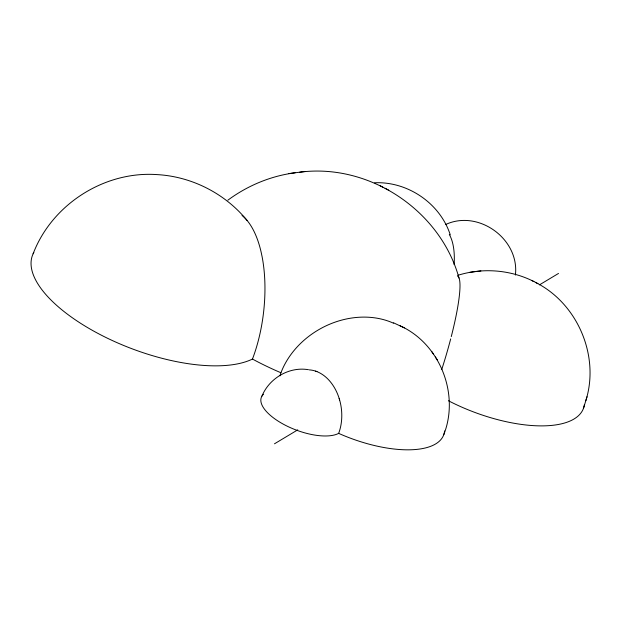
<?xml version="1.0" encoding="UTF-8"?>
<svg xmlns="http://www.w3.org/2000/svg" width="621" height="621" viewBox="0 0 621 621"><rect width="100%" height="100%" fill="white"/><g stroke="black" fill="none" stroke-linecap="round" stroke-linejoin="round"><path stroke-width="0.93" d="M515.399 275.064C519.668 239.069 478.442 209.254 445.653 224.507M585.82 400.7C599.964 355.872 577.452 303.265 535.411 282.369M450.683 338.895L450.598 339.221A83.338 12.451 -73.1 0 1 441.71 369.573M583.507 408.23L587.024 396.749M443.774 434.677C459.478 394.948 440.716 345.703 402.33 326.84M33.13 253.772C51.931 204.41 104.32 170.907 156.981 174.602C191.695 176.457 225.206 193.558 247.142 220.525M261.969 396.058C269.297 378.22 289.27 366.39 308.443 369.705M227.868 200.179C247.507 185.64 270.88 175.875 295.161 172.778M274.482 443.805L297.738 429.856M539.424 284.892L558.52 273.434M458.088 275.243C484.396 267.046 513.916 270.081 537.918 283.673M299.594 172.219C369.146 162.927 440.351 210.387 458.997 278.029M480.902 270.919L469.693 272.355M288.765 173.601L305.198 171.497M374.61 182.768C407.694 181.285 440.103 203.323 450.287 234.885M315.584 371.125L316.951 371.622M393.528 322.804L404.411 327.919M380.238 185.795L382.792 187.123M385.074 188.279L388.746 190.189M532.112 280.669L533.85 281.577M399.497 325.388L400.918 326.134M431.727 351.525L433.59 354.312M435.344 356.951L437.425 360.056M339.167 398.434L339.617 399.947M393.512 323.199A77.85 63.652 -28.9 0 0 321.725 328.012L319.171 329.433A77.85 63.652 -28.9 0 0 280.948 372.755A149.125 61.844 20.8 0 1 252.468 359.062A125.535 52.055 20.8 0 1 106.618 337.824A125.535 52.055 20.8 0 1 33.829 252.405M444.589 430.951A87.103 36.119 20.8 0 1 338.655 433.373A43.858 18.188 20.8 0 1 284.938 425.036A43.858 18.188 20.8 0 1 263.483 394.234M280.063 375.814A87.103 36.119 20.8 0 1 280.948 372.755M242.035 215.433A98.879 45.884 -83 0 1 261.037 251.699L262.101 256.683A98.879 45.884 -83 0 1 252.468 359.062M584.369 404.752A101.751 42.197 20.8 0 1 448.416 400.747M309.297 369.883A42.049 30.739 81.6 0 1 338.655 433.373M449.325 234.552A39.589 17.504 -82.2 0 1 454.091 264.569M457.374 275.972A83.338 12.451 -73.1 0 1 451.273 336.598"/></g></svg>
